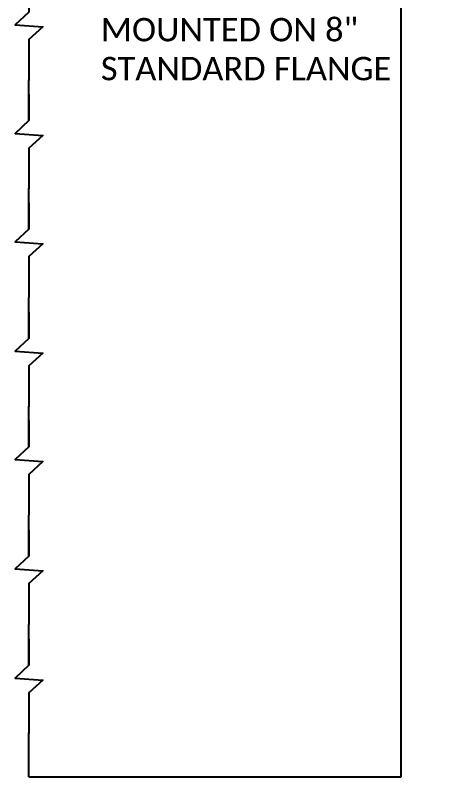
# Model space of a CAD drawing. Header units: millimetres. Extents: x 11802 to 19889, y -472 to 9054.
# Drawn here: x 14432 to 15170, y 6240 to 7544 of the extents above; entities that cross this region are included whole.
import ezdxf
from ezdxf import colors
from ezdxf.entities.mleader import LeaderData, LeaderLine
from ezdxf.math import Vec2, Vec3

# ---------------------------------------------------------------- set-up
doc = ezdxf.new("R2010")
doc.units = ezdxf.units.MM
doc.header["$LTSCALE"] = 307.34
doc.layers.get('0').update_dxf_attribs({"linetype": 'CONTINUOUS'})
doc.styles.get("Standard").update_dxf_attribs({"font": 'calibri.ttf'})

msp = doc.modelspace()

# ---------------------------------------------------------------- linework, layer by layer
at = {"linetype": 'ByBlock'}
msp.add_line((15091.97901, 6239.9217), (15091.97901, 8539.9217), dxfattribs=at)
for p, q in [((14455.35303, 7502.2032), (14455.35303, 7432.2032)), ((14455.35303, 7502.2032), (14455.35303, 7432.2032)), ((14455.35303, 7363.38114), (14455.35303, 7433.38114)), ((14455.35303, 7363.38114), (14455.35303, 7433.38114)), ((14455.35303, 7316.38114), (14455.35303, 7246.38114)), ((14455.35303, 7316.38114), (14455.35303, 7246.38114)), ((14455.35303, 7177.55908), (14455.35303, 7247.55908)), ((14455.35303, 7177.55908), (14455.35303, 7247.55908)), ((14455.35303, 7130.55908), (14455.35303, 7060.55908)), ((14455.35303, 7130.55908), (14455.35303, 7060.55908)), ((14455.35303, 6990.55908), (14455.35303, 7060.55908)), ((14455.35303, 6990.55908), (14455.35303, 7060.55908)), ((14455.35303, 6943.55908), (14455.35303, 6873.55908)), ((14455.35303, 6943.55908), (14455.35303, 6873.55908)), ((14455.35303, 6804.73702), (14455.35303, 6874.73702)), ((14455.35303, 6804.73702), (14455.35303, 6874.73702)), ((14455.35303, 6757.73702), (14455.35303, 6687.73702)), ((14455.35303, 6757.73702), (14455.35303, 6687.73702)), ((14455.35303, 6617.73702), (14455.35303, 6687.73702)), ((14455.35303, 6617.73702), (14455.35303, 6687.73702)), ((14455.35303, 6570.73702), (14455.35303, 6500.73702)), ((14455.35303, 6570.73702), (14455.35303, 6500.73702)), ((14455.35303, 6430.73702), (14455.35303, 6500.73702)), ((14455.35303, 6430.73702), (14455.35303, 6500.73702)), ((14455.35303, 6383.73702), (14455.35303, 6313.73702)), ((14455.35303, 6383.73702), (14455.35303, 6313.73702)), ((14455.35303, 6244.91496), (14455.35303, 6314.91496)), ((14455.35303, 6239.9217), (14455.35303, 6314.91496)), ((14455.35303, 6239.9217), (15091.97901, 6239.9217))]:
    msp.add_line(p, q)
for points in [[(14455.35303, 7594.19588), (14455.35303, 7549.2032), (14431.86643, 7527.42669), (14478.83963, 7523.97971), (14455.35303, 7502.2032), (14455.35303, 7433.38114)], [(14455.35303, 7594.19588), (14455.35303, 7549.2032), (14431.86643, 7527.42669), (14478.83963, 7523.97971), (14455.35303, 7502.2032), (14455.35303, 7433.38114)], [(14455.35303, 7408.37382), (14455.35303, 7363.38114), (14431.86643, 7341.60463), (14478.83963, 7338.15765), (14455.35303, 7316.38114), (14455.35303, 7247.55908)], [(14455.35303, 7408.37382), (14455.35303, 7363.38114), (14431.86643, 7341.60463), (14478.83963, 7338.15765), (14455.35303, 7316.38114), (14455.35303, 7247.55908)], [(14455.35303, 7222.55176), (14455.35303, 7177.55908), (14431.86643, 7155.78257), (14478.83963, 7152.33559), (14455.35303, 7130.55908), (14455.35303, 7061.73702)], [(14455.35303, 7222.55176), (14455.35303, 7177.55908), (14431.86643, 7155.78257), (14478.83963, 7152.33559), (14455.35303, 7130.55908), (14455.35303, 7061.73702)], [(14455.35303, 7035.55176), (14455.35303, 6990.55908), (14431.86643, 6968.78257), (14478.83963, 6965.33559), (14455.35303, 6943.55908), (14455.35303, 6874.73702)], [(14455.35303, 7035.55176), (14455.35303, 6990.55908), (14431.86643, 6968.78257), (14478.83963, 6965.33559), (14455.35303, 6943.55908), (14455.35303, 6874.73702)], [(14455.35303, 6849.72971), (14455.35303, 6804.73702), (14431.86643, 6782.96051), (14478.83963, 6779.51353), (14455.35303, 6757.73702), (14455.35303, 6688.91496)], [(14455.35303, 6849.72971), (14455.35303, 6804.73702), (14431.86643, 6782.96051), (14478.83963, 6779.51353), (14455.35303, 6757.73702), (14455.35303, 6688.91496)], [(14455.35303, 6662.72971), (14455.35303, 6617.73702), (14431.86643, 6595.96051), (14478.83963, 6592.51353), (14455.35303, 6570.73702), (14455.35303, 6501.91496)], [(14455.35303, 6662.72971), (14455.35303, 6617.73702), (14431.86643, 6595.96051), (14478.83963, 6592.51353), (14455.35303, 6570.73702), (14455.35303, 6501.91496)], [(14455.35303, 6475.72971), (14455.35303, 6430.73702), (14431.86643, 6408.96051), (14478.83963, 6405.51353), (14455.35303, 6383.73702), (14455.35303, 6314.91496)], [(14455.35303, 6475.72971), (14455.35303, 6430.73702), (14431.86643, 6408.96051), (14478.83963, 6405.51353), (14455.35303, 6383.73702), (14455.35303, 6314.91496)]]:
    msp.add_lwpolyline(points)

# ---------------------------------------------------------------- texts
at = {"insert": (14578.29782, 7539.15799), "char_height": 40, "width": 904.0801234, "attachment_point": 1}
msp.add_mtext('MOUNTED ON 8" \\PSTANDARD FLANGE', dxfattribs=at)

# ---------------------------------------------------------------- leaders
at = {"color": 0}
ml = msp.add_multileader_mtext('Standard', dxfattribs=at)
ml.set_content('BLAST VALVE \\PNORMALLY CLOSE (BVNC) ')
ml.set_leader_properties(linetype='ByLayer')
ml.build(insert=Vec2(0, 0))
ml.multileader.update_dxf_attribs({"text_right_attachment_type": 6, "arrow_head_size": 40})
ctx = ml.context
ctx.base_point, ctx.char_height, ctx.arrow_head_size, ctx.plane_origin = Vec3(14571.50755, 7653.56167), 40, 40, Vec3(14753.21891, 7755.81527)
ctx.right_attachment = 6
notes = []
notes.append((ctx, [(0, (1, 1, 0), (14563.50755, 7653.56167), (1, 0), 8, [(0, [(14759.39883, 7833.36105)], 0, [])])]))
ctx.mtext.insert, ctx.mtext.flow_direction = Vec3(14573.50755, 7679.06937), 5
for ctx, leaders in notes:
    for number, flags, end, landing, length, lines in leaders:
        leader = LeaderData()
        leader.index, (leader.has_last_leader_line, leader.has_dogleg_vector, leader.attachment_direction) = number, flags
        leader.last_leader_point, leader.dogleg_vector, leader.dogleg_length = Vec3(end), Vec3(landing), length
        for number, points, colour, breaks in lines:
            line = LeaderLine()
            line.index, line.vertices, line.color, line.breaks = number, Vec3.list(points), colors.encode_raw_color(colour), breaks
            leader.lines.append(line)
        ctx.leaders.append(leader)

doc.saveas('drawing.dxf')
